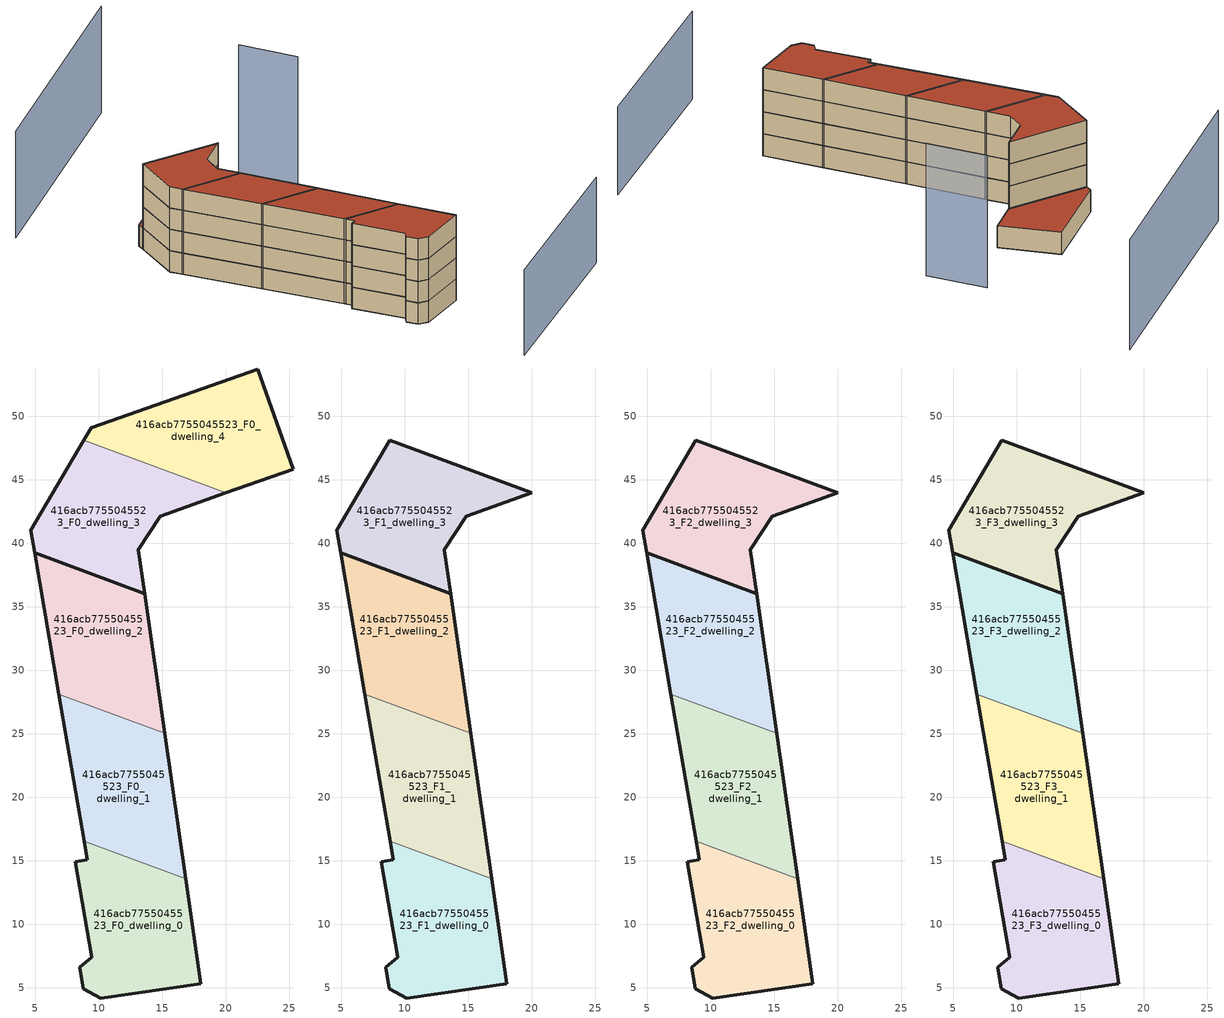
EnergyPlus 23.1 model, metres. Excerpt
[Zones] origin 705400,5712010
416acb7755045523_F0_dwelling_0
 floor ground (EU_floor_Construction): 18.03,5.3 16.84,13.56 8.86,16.52 9.1,15.08 8.16,14.92 9.45,7.38 8.52,6.61 8.79,4.91 10.18,4.18 z0
 wall outside (EU_wall_Construction): 16.84,13.56 18.03,5.3 10.18,4.18 8.79,4.91 8.52,6.61 9.45,7.38 8.16,14.92 9.1,15.08 8.86,16.52 z0:3
 wall to 416acb7755045523_F0_dwelling_1 (EU_wall_Construction): 8.86,16.52 16.84,13.56 z0:3
416acb7755045523_F0_dwelling_1
 floor ground (EU_floor_Construction): 16.84,13.56 15.2,25.03 6.87,28.11 8.86,16.52 z0
 wall outside (EU_wall_Construction): 15.2,25.03 16.84,13.56 / 8.86,16.52 6.87,28.11 z0:3
 wall to 416acb7755045523_F0_dwelling_2 (EU_wall_Construction): 6.87,28.11 15.2,25.03 z0:3
416acb7755045523_F0_dwelling_2
 floor ground (EU_floor_Construction): 15.2,25.03 13.62,36.03 4.97,39.24 6.87,28.11 z0
 wall outside (EU_wall_Construction): 6.87,28.11 4.97,39.24 13.62,36.03 15.2,25.03 z0:3
416acb7755045523_F0_dwelling_3
 floor ground (EU_floor_Construction): 13.62,36.03 13.13,39.47 14.84,42.14 20.01,43.96 8.82,48.1 4.67,41 4.97,39.24 z0
 wall outside (EU_wall_Construction): 20.01,43.96 14.84,42.14 13.13,39.47 13.62,36.03 4.97,39.24 4.67,41 8.82,48.1 z0:3
 wall to 416acb7755045523_F0_dwelling_4 (EU_wall_Construction): 8.82,48.1 20.01,43.96 z0:3
416acb7755045523_F0_dwelling_4
 floor ground (EU_floor_Construction): 25.32,45.83 22.53,53.72 9.41,49.1 8.82,48.1 20.01,43.96 z0
 wall outside (EU_wall_Construction): 8.82,48.1 9.41,49.1 22.53,53.72 25.32,45.83 20.01,43.96 z0:3
 roof outside (EU_roof_Construction): 22.53,53.72 25.32,45.83 20.01,43.96 8.82,48.1 9.41,49.1 z3
416acb7755045523_F1_dwelling_0
 floor to 416acb7755045523_F0_dwelling_0 (EU_floor_Construction): 18.02,5.3 16.84,13.56 8.86,16.52 9.1,15.08 8.16,14.92 9.45,7.38 8.52,6.61 8.79,4.91 10.18,4.18 z3
 wall outside (EU_wall_Construction): 16.84,13.56 18.03,5.3 10.18,4.18 8.79,4.91 8.52,6.61 9.45,7.38 8.16,14.92 9.1,15.08 8.86,16.52 z3:6
 wall to 416acb7755045523_F1_dwelling_1 (EU_wall_Construction): 8.86,16.52 16.84,13.56 z3:6
416acb7755045523_F1_dwelling_1
 floor to 416acb7755045523_F0_dwelling_1 (EU_floor_Construction): 16.84,13.56 15.2,25.03 6.87,28.11 8.86,16.52 z3
 wall outside (EU_wall_Construction): 15.2,25.03 16.84,13.56 / 8.86,16.52 6.87,28.11 z3:6
 wall to 416acb7755045523_F1_dwelling_2 (EU_wall_Construction): 6.87,28.11 15.2,25.03 z3:6
416acb7755045523_F1_dwelling_2
 floor to 416acb7755045523_F0_dwelling_2 (EU_floor_Construction): 15.2,25.03 13.62,36.03 4.97,39.24 6.87,28.11 z3
 wall outside (EU_wall_Construction): 6.87,28.11 4.97,39.24 13.62,36.03 15.2,25.03 z3:6
416acb7755045523_F1_dwelling_3
 floor to 416acb7755045523_F0_dwelling_3 (EU_floor_Construction): 13.62,36.03 13.13,39.47 14.84,42.14 20.01,43.96 8.82,48.1 4.67,41 4.97,39.24 z3
 wall outside (EU_wall_Construction): 4.67,41 8.82,48.1 20.01,43.96 14.84,42.14 13.13,39.47 13.62,36.03 4.97,39.24 4.67,41 z3:6
416acb7755045523_F2_dwelling_0
 floor to 416acb7755045523_F1_dwelling_0 (EU_floor_Construction): 18.02,5.3 16.84,13.56 8.86,16.52 9.1,15.08 8.16,14.92 9.45,7.38 8.52,6.61 8.79,4.91 10.18,4.18 z6
 wall outside (EU_wall_Construction): 16.84,13.56 18.03,5.3 10.18,4.18 8.79,4.91 8.52,6.61 9.45,7.38 8.16,14.92 9.1,15.08 8.86,16.52 z6:9
 wall to 416acb7755045523_F2_dwelling_1 (EU_wall_Construction): 8.86,16.52 16.84,13.56 z6:9
416acb7755045523_F2_dwelling_1
 floor to 416acb7755045523_F1_dwelling_1 (EU_floor_Construction): 16.84,13.56 15.2,25.03 6.87,28.11 8.86,16.52 z6
 wall outside (EU_wall_Construction): 15.2,25.03 16.84,13.56 / 8.86,16.52 6.87,28.11 z6:9
 wall to 416acb7755045523_F2_dwelling_2 (EU_wall_Construction): 6.87,28.11 15.2,25.03 z6:9
416acb7755045523_F2_dwelling_2
 floor to 416acb7755045523_F1_dwelling_2 (EU_floor_Construction): 15.2,25.03 13.62,36.03 4.97,39.24 6.87,28.11 z6
 wall outside (EU_wall_Construction): 6.87,28.11 4.97,39.24 13.62,36.03 15.2,25.03 z6:9
416acb7755045523_F2_dwelling_3
 floor to 416acb7755045523_F1_dwelling_3 (EU_floor_Construction): 13.62,36.03 13.13,39.47 14.84,42.14 20.01,43.96 8.82,48.1 4.67,41 4.97,39.24 z6
 wall outside (EU_wall_Construction): 4.67,41 8.82,48.1 20.01,43.96 14.84,42.14 13.13,39.47 13.62,36.03 4.97,39.24 4.67,41 z6:9
416acb7755045523_F3_dwelling_0
 floor to 416acb7755045523_F2_dwelling_0 (EU_floor_Construction): 18.02,5.3 16.84,13.56 8.86,16.52 9.1,15.08 8.16,14.92 9.45,7.38 8.52,6.61 8.79,4.91 10.18,4.18 z9
 wall outside (EU_wall_Construction): 16.84,13.56 18.03,5.3 10.18,4.18 8.79,4.91 8.52,6.61 9.45,7.38 8.16,14.92 9.1,15.08 8.86,16.52 z9:12
 wall to 416acb7755045523_F3_dwelling_1 (EU_wall_Construction): 8.86,16.52 16.84,13.56 z9:12
 roof outside (EU_roof_Construction): 16.84,13.56 18.03,5.3 10.18,4.18 8.79,4.91 8.52,6.61 9.45,7.38 8.16,14.92 9.1,15.08 8.86,16.52 z12
416acb7755045523_F3_dwelling_1
 floor to 416acb7755045523_F2_dwelling_1 (EU_floor_Construction): 16.84,13.56 15.2,25.03 6.87,28.11 8.86,16.52 z9
 wall outside (EU_wall_Construction): 15.2,25.03 16.84,13.56 / 8.86,16.52 6.87,28.11 z9:12
 wall to 416acb7755045523_F3_dwelling_2 (EU_wall_Construction): 6.87,28.11 15.2,25.03 z9:12
 roof outside (EU_roof_Construction): 15.2,25.03 16.84,13.56 8.86,16.52 6.87,28.11 z12
416acb7755045523_F3_dwelling_2
 floor to 416acb7755045523_F2_dwelling_2 (EU_floor_Construction): 15.2,25.03 13.62,36.03 4.97,39.24 6.87,28.11 z9
 wall outside (EU_wall_Construction): 6.87,28.11 4.97,39.24 13.62,36.03 15.2,25.03 z9:12
 roof outside (EU_roof_Construction): 13.62,36.03 15.2,25.03 6.87,28.11 4.97,39.24 z12
416acb7755045523_F3_dwelling_3
 floor to 416acb7755045523_F2_dwelling_3 (EU_floor_Construction): 13.62,36.03 13.13,39.47 14.84,42.14 20.01,43.96 8.82,48.1 4.67,41 4.97,39.24 z9
 wall outside (EU_wall_Construction): 4.67,41 8.82,48.1 20.01,43.96 14.84,42.14 13.13,39.47 13.62,36.03 4.97,39.24 4.67,41 z9:12
 roof outside (EU_roof_Construction): 20.01,43.96 14.84,42.14 13.13,39.47 13.62,36.03 4.97,39.24 4.67,41 8.82,48.1 z12
shading: 8.3,-12.04 38.42,-2.62 z0:12; 42.5,77.74 2.64,63.75 z0:15; 37.55,43.54 36.39,51.97 z0:18
[Building]
EU S2 Campaign: North Axis=0; Terrain=City; Solar Distribution=FullExterior
[Site:Location]
London: Latitude=51.5; Longitude=-0.5; Time Zone=0; Elevation=25
[SizingPeriod:WeatherFileDays]
AnnualSizingPeriod: Begin Month=1; Begin Day of Month=1; End Month=12; End Day of Month=31; Day of Week for Start Day=Monday; Use Weather File Daylight Saving Period=No; Use Weather File Rain and Snow Indicators=No
[MATERIAL]
EU_InternalMass_Material: Roughness=MediumRough; Thickness=0.1; Conductivity=1; Density=1800; Specific Heat=900; Thermal Absorptance=0.9; Solar Absorptance=0.7; Visible Absorptance=0.7
[MATERIAL:NOMASS] Roughness=MediumRough; Thermal Absorptance=0.9; Solar Absorptance=0.7; Visible Absorptance=0.7
Name | Thermal Resistance
EU_wall_NoMass | 1.04674
EU_roof_NoMass | 4.32442
EU_floor_NoMass | 2.04616
[CONSTRUCTION]
EU_wall_Construction: EU_wall_NoMass
EU_roof_Construction: EU_roof_NoMass
EU_floor_Construction: EU_floor_NoMass
EU_InternalMass_Construction: EU_InternalMass_Material
[ZONE] Type=1; Multiplier=1; Ceiling Height=autocalculate; Floor Area=autocalculate; Part of Total Floor Area=Yes
Name | Volume
416acb7755045523_F0_dwelling_0; 416acb7755045523_F1_dwelling_0; 416acb7755045523_F2_dwelling_0; 416acb7755045523_F3_dwelling_0 | 265.646
416acb7755045523_F0_dwelling_1; 416acb7755045523_F1_dwelling_1; 416acb7755045523_F2_dwelling_1; 416acb7755045523_F3_dwelling_1 | 265.615
416acb7755045523_F0_dwelling_2; 416acb7755045523_F1_dwelling_2; 416acb7755045523_F2_dwelling_2; 416acb7755045523_F3_dwelling_2; 416acb7755045523_F0_dwelling_4 | 265.622
416acb7755045523_F0_dwelling_3; 416acb7755045523_F1_dwelling_3; 416acb7755045523_F2_dwelling_3; 416acb7755045523_F3_dwelling_3 | 265.633
[INTERNALMASS] Construction=EU_InternalMass_Construction
Name | Zone or ZoneList | Surface Area
416acb7755045523_F0_dwelling_0_EU_InternalMass | 416acb7755045523_F0_dwelling_0 | 88.5484
416acb7755045523_F0_dwelling_1_EU_InternalMass | 416acb7755045523_F0_dwelling_1 | 88.5382
416acb7755045523_F0_dwelling_2_EU_InternalMass | 416acb7755045523_F0_dwelling_2 | 88.5405
416acb7755045523_F0_dwelling_3_EU_InternalMass | 416acb7755045523_F0_dwelling_3 | 88.5445
416acb7755045523_F0_dwelling_4_EU_InternalMass | 416acb7755045523_F0_dwelling_4 | 88.541
416acb7755045523_F1_dwelling_0_EU_InternalMass | 416acb7755045523_F1_dwelling_0 | 110.68
416acb7755045523_F1_dwelling_1_EU_InternalMass | 416acb7755045523_F1_dwelling_1 | 110.677
416acb7755045523_F1_dwelling_2_EU_InternalMass | 416acb7755045523_F1_dwelling_2 | 110.672
416acb7755045523_F1_dwelling_3_EU_InternalMass | 416acb7755045523_F1_dwelling_3 | 110.676
416acb7755045523_F2_dwelling_0_EU_InternalMass | 416acb7755045523_F2_dwelling_0 | 110.68
416acb7755045523_F2_dwelling_1_EU_InternalMass | 416acb7755045523_F2_dwelling_1 | 110.677
416acb7755045523_F2_dwelling_2_EU_InternalMass | 416acb7755045523_F2_dwelling_2 | 110.672
416acb7755045523_F2_dwelling_3_EU_InternalMass | 416acb7755045523_F2_dwelling_3 | 110.676
416acb7755045523_F3_dwelling_0_EU_InternalMass | 416acb7755045523_F3_dwelling_0 | 110.68
416acb7755045523_F3_dwelling_1_EU_InternalMass | 416acb7755045523_F3_dwelling_1 | 110.677
416acb7755045523_F3_dwelling_2_EU_InternalMass | 416acb7755045523_F3_dwelling_2 | 110.672
416acb7755045523_F3_dwelling_3_EU_InternalMass | 416acb7755045523_F3_dwelling_3 | 110.676
[OTHEREQUIPMENT] Fuel Type=Electricity; Design Level Calculation Method=Watts/Area; Power per Zone Floor Area=1; Fraction Latent=0; Fraction Radiant=0; Fraction Lost=0; Carbon Dioxide Generation Rate=0; EndUse Subcategory=EU_Step8_InternalGains
Name | Zone or ZoneList or Space or SpaceList | Schedule
EU_Step8_InternalGain_416acb7755045523_F0_dwelling_0_f000 | 416acb7755045523_F0_dwelling_0 | EU_Step8_GainSchedule_416acb7755045523_F0_dwelling_0_f000
EU_Step8_InternalGain_416acb7755045523_F0_dwelling_1_f000 | 416acb7755045523_F0_dwelling_1 | EU_Step8_GainSchedule_416acb7755045523_F0_dwelling_1_f000
EU_Step8_InternalGain_416acb7755045523_F0_dwelling_2_f000 | 416acb7755045523_F0_dwelling_2 | EU_Step8_GainSchedule_416acb7755045523_F0_dwelling_2_f000
EU_Step8_InternalGain_416acb7755045523_F0_dwelling_3_f000 | 416acb7755045523_F0_dwelling_3 | EU_Step8_GainSchedule_416acb7755045523_F0_dwelling_3_f000
EU_Step8_InternalGain_416acb7755045523_F0_dwelling_4_f000 | 416acb7755045523_F0_dwelling_4 | EU_Step8_GainSchedule_416acb7755045523_F0_dwelling_4_f000
EU_Step8_InternalGain_416acb7755045523_F1_dwelling_0_f000 | 416acb7755045523_F1_dwelling_0 | EU_Step8_GainSchedule_416acb7755045523_F1_dwelling_0_f000
EU_Step8_InternalGain_416acb7755045523_F1_dwelling_1_f000 | 416acb7755045523_F1_dwelling_1 | EU_Step8_GainSchedule_416acb7755045523_F1_dwelling_1_f000
EU_Step8_InternalGain_416acb7755045523_F1_dwelling_2_f000 | 416acb7755045523_F1_dwelling_2 | EU_Step8_GainSchedule_416acb7755045523_F1_dwelling_2_f000
EU_Step8_InternalGain_416acb7755045523_F1_dwelling_3_f000 | 416acb7755045523_F1_dwelling_3 | EU_Step8_GainSchedule_416acb7755045523_F1_dwelling_3_f000
EU_Step8_InternalGain_416acb7755045523_F2_dwelling_0_f000 | 416acb7755045523_F2_dwelling_0 | EU_Step8_GainSchedule_416acb7755045523_F2_dwelling_0_f000
EU_Step8_InternalGain_416acb7755045523_F2_dwelling_1_f000 | 416acb7755045523_F2_dwelling_1 | EU_Step8_GainSchedule_416acb7755045523_F2_dwelling_1_f000
EU_Step8_InternalGain_416acb7755045523_F2_dwelling_2_f000 | 416acb7755045523_F2_dwelling_2 | EU_Step8_GainSchedule_416acb7755045523_F2_dwelling_2_f000
EU_Step8_InternalGain_416acb7755045523_F2_dwelling_3_f000 | 416acb7755045523_F2_dwelling_3 | EU_Step8_GainSchedule_416acb7755045523_F2_dwelling_3_f000
EU_Step8_InternalGain_416acb7755045523_F3_dwelling_0_f000 | 416acb7755045523_F3_dwelling_0 | EU_Step8_GainSchedule_416acb7755045523_F3_dwelling_0_f000
EU_Step8_InternalGain_416acb7755045523_F3_dwelling_1_f000 | 416acb7755045523_F3_dwelling_1 | EU_Step8_GainSchedule_416acb7755045523_F3_dwelling_1_f000
EU_Step8_InternalGain_416acb7755045523_F3_dwelling_2_f000 | 416acb7755045523_F3_dwelling_2 | EU_Step8_GainSchedule_416acb7755045523_F3_dwelling_2_f000
EU_Step8_InternalGain_416acb7755045523_F3_dwelling_3_f000 | 416acb7755045523_F3_dwelling_3 | EU_Step8_GainSchedule_416acb7755045523_F3_dwelling_3_f000
[ZONEVENTILATION:DESIGNFLOWRATE] Schedule=EU_AlwaysOn; Design Flow Rate Calculation Method=AirChanges/Hour; Air Changes per Hour=0.488719; Ventilation Type=Natural; Fan Pressure Rise=0; Fan Total Efficiency=1; Constant Term Coefficient=1; Temperature Term Coefficient=0; Velocity Term Coefficient=0; Velocity Squared Term Coefficient=0; Minimum Indoor Temperature=-100; Maximum Indoor Temperature=100; Delta Temperature=-100; Minimum Outdoor Temperature=-100; Maximum Outdoor Temperature=100; Maximum Wind Speed=40
Name | Zone or ZoneList or Space or SpaceList
EU_ConstantAir_416acb7755045523_F0_dwelling_0 | 416acb7755045523_F0_dwelling_0
EU_ConstantAir_416acb7755045523_F0_dwelling_1 | 416acb7755045523_F0_dwelling_1
EU_ConstantAir_416acb7755045523_F0_dwelling_2 | 416acb7755045523_F0_dwelling_2
EU_ConstantAir_416acb7755045523_F0_dwelling_3 | 416acb7755045523_F0_dwelling_3
EU_ConstantAir_416acb7755045523_F0_dwelling_4 | 416acb7755045523_F0_dwelling_4
EU_ConstantAir_416acb7755045523_F1_dwelling_0 | 416acb7755045523_F1_dwelling_0
EU_ConstantAir_416acb7755045523_F1_dwelling_1 | 416acb7755045523_F1_dwelling_1
EU_ConstantAir_416acb7755045523_F1_dwelling_2 | 416acb7755045523_F1_dwelling_2
EU_ConstantAir_416acb7755045523_F1_dwelling_3 | 416acb7755045523_F1_dwelling_3
EU_ConstantAir_416acb7755045523_F2_dwelling_0 | 416acb7755045523_F2_dwelling_0
EU_ConstantAir_416acb7755045523_F2_dwelling_1 | 416acb7755045523_F2_dwelling_1
EU_ConstantAir_416acb7755045523_F2_dwelling_2 | 416acb7755045523_F2_dwelling_2
EU_ConstantAir_416acb7755045523_F2_dwelling_3 | 416acb7755045523_F2_dwelling_3
EU_ConstantAir_416acb7755045523_F3_dwelling_0 | 416acb7755045523_F3_dwelling_0
EU_ConstantAir_416acb7755045523_F3_dwelling_1 | 416acb7755045523_F3_dwelling_1
EU_ConstantAir_416acb7755045523_F3_dwelling_2 | 416acb7755045523_F3_dwelling_2
EU_ConstantAir_416acb7755045523_F3_dwelling_3 | 416acb7755045523_F3_dwelling_3
[HVACTEMPLATE:THERMOSTAT] Constant Heating Setpoint=20; Constant Cooling Setpoint=50
EU_HeatOnly_416acb7755045523_F0_dwelling_0; EU_HeatOnly_416acb7755045523_F0_dwelling_1; EU_HeatOnly_416acb7755045523_F0_dwelling_2; EU_HeatOnly_416acb7755045523_F0_dwelling_3; EU_HeatOnly_416acb7755045523_F0_dwelling_4; EU_HeatOnly_416acb7755045523_F1_dwelling_0; EU_HeatOnly_416acb7755045523_F1_dwelling_1; EU_HeatOnly_416acb7755045523_F1_dwelling_2; EU_HeatOnly_416acb7755045523_F1_dwelling_3; EU_HeatOnly_416acb7755045523_F2_dwelling_0; EU_HeatOnly_416acb7755045523_F2_dwelling_1; EU_HeatOnly_416acb7755045523_F2_dwelling_2; EU_HeatOnly_416acb7755045523_F2_dwelling_3; EU_HeatOnly_416acb7755045523_F3_dwelling_0; EU_HeatOnly_416acb7755045523_F3_dwelling_1; EU_HeatOnly_416acb7755045523_F3_dwelling_2; EU_HeatOnly_416acb7755045523_F3_dwelling_3
[HVACTEMPLATE:ZONE:IDEALLOADSAIRSYSTEM] System Availability Schedule=EU_AlwaysOn; Maximum Heating Supply Air Temperature=50; Minimum Cooling Supply Air Temperature=13; Maximum Heating Supply Air Humidity Ratio=0.0156; Minimum Cooling Supply Air Humidity Ratio=0.0077; Heating Limit=NoLimit; Cooling Limit=NoLimit; Heating Availability Schedule=EU_AlwaysOn; Cooling Availability Schedule=EU_CoolingOff; Dehumidification Control Type=ConstantSensibleHeatRatio; Cooling Sensible Heat Ratio=0.7; Dehumidification Setpoint=60; Humidification Control Type=None; Humidification Setpoint=30; Outdoor Air Method=None; Outdoor Air Flow Rate per Person=0.00944; Outdoor Air Flow Rate per Zone Floor Area=0; Outdoor Air Flow Rate per Zone=0; Demand Controlled Ventilation Type=None; Outdoor Air Economizer Type=NoEconomizer; Heat Recovery Type=None; Sensible Heat Recovery Effectiveness=0.7; Latent Heat Recovery Effectiveness=0.65
Name | Template Thermostat
416acb7755045523_F0_dwelling_0 | EU_HeatOnly_416acb7755045523_F0_dwelling_0
416acb7755045523_F0_dwelling_1 | EU_HeatOnly_416acb7755045523_F0_dwelling_1
416acb7755045523_F0_dwelling_2 | EU_HeatOnly_416acb7755045523_F0_dwelling_2
416acb7755045523_F0_dwelling_3 | EU_HeatOnly_416acb7755045523_F0_dwelling_3
416acb7755045523_F0_dwelling_4 | EU_HeatOnly_416acb7755045523_F0_dwelling_4
416acb7755045523_F1_dwelling_0 | EU_HeatOnly_416acb7755045523_F1_dwelling_0
416acb7755045523_F1_dwelling_1 | EU_HeatOnly_416acb7755045523_F1_dwelling_1
416acb7755045523_F1_dwelling_2 | EU_HeatOnly_416acb7755045523_F1_dwelling_2
416acb7755045523_F1_dwelling_3 | EU_HeatOnly_416acb7755045523_F1_dwelling_3
416acb7755045523_F2_dwelling_0 | EU_HeatOnly_416acb7755045523_F2_dwelling_0
416acb7755045523_F2_dwelling_1 | EU_HeatOnly_416acb7755045523_F2_dwelling_1
416acb7755045523_F2_dwelling_2 | EU_HeatOnly_416acb7755045523_F2_dwelling_2
416acb7755045523_F2_dwelling_3 | EU_HeatOnly_416acb7755045523_F2_dwelling_3
416acb7755045523_F3_dwelling_0 | EU_HeatOnly_416acb7755045523_F3_dwelling_0
416acb7755045523_F3_dwelling_1 | EU_HeatOnly_416acb7755045523_F3_dwelling_1
416acb7755045523_F3_dwelling_2 | EU_HeatOnly_416acb7755045523_F3_dwelling_2
416acb7755045523_F3_dwelling_3 | EU_HeatOnly_416acb7755045523_F3_dwelling_3
[SIZING:ZONE] Zone Cooling Design Supply Air Temperature Input Method=SupplyAirTemperature; Zone Cooling Design Supply Air Temperature=13; Zone Heating Design Supply Air Temperature Input Method=SupplyAirTemperature; Zone Heating Design Supply Air Temperature=50; Zone Cooling Design Supply Air Humidity Ratio=0.008; Zone Heating Design Supply Air Humidity Ratio=0.008; Cooling Design Air Flow Method=DesignDay; Cooling Design Air Flow Rate=0; Cooling Minimum Air Flow per Zone Floor Area=0.000762; Cooling Minimum Air Flow=0; Cooling Minimum Air Flow Fraction=0.2; Heating Design Air Flow Method=DesignDay; Heating Design Air Flow Rate=0; Heating Maximum Air Flow per Zone Floor Area=0.002032; Heating Maximum Air Flow=0.141576; Heating Maximum Air Flow Fraction=0.3; Account for Dedicated Outdoor Air System=No; Dedicated Outdoor Air System Control Strategy=NeutralSupplyAir; Dedicated Outdoor Air Low Setpoint Temperature for Design=autosize; Dedicated Outdoor Air High Setpoint Temperature for Design=autosize; Zone Load Sizing Method=Sensible Load Only No Latent Load; Zone Latent Cooling Design Supply Air Humidity Ratio Input Method=HumidityRatioDifference; Zone Cooling Design Supply Air Humidity Ratio Difference=0.005; Zone Latent Heating Design Supply Air Humidity Ratio Input Method=HumidityRatioDifference; Zone Humidification Design Supply Air Humidity Ratio Difference=0.005
416acb7755045523_F0_dwelling_0; 416acb7755045523_F0_dwelling_1; 416acb7755045523_F0_dwelling_2; 416acb7755045523_F0_dwelling_3; 416acb7755045523_F0_dwelling_4; 416acb7755045523_F1_dwelling_0; 416acb7755045523_F1_dwelling_1; 416acb7755045523_F1_dwelling_2; 416acb7755045523_F1_dwelling_3; 416acb7755045523_F2_dwelling_0; 416acb7755045523_F2_dwelling_1; 416acb7755045523_F2_dwelling_2; 416acb7755045523_F2_dwelling_3; 416acb7755045523_F3_dwelling_0; 416acb7755045523_F3_dwelling_1; 416acb7755045523_F3_dwelling_2; 416acb7755045523_F3_dwelling_3
[SCHEDULE:CONSTANT]
Name | Hourly Value
EU_AlwaysOn | 1
EU_CoolingOff | 0
[SCHEDULE:FILE] Column Number=1; Rows to Skip at Top=0; Number of Hours of Data=8760; Column Separator=Comma; Interpolate to Timestep=No; Minutes per Item=60; Adjust Schedule for Daylight Savings=Yes
Name | File
EU_Step8_GainSchedule_416acb7755045523_F0_dwelling_0_f000 | ../../schedules/416acb7755045523/416acb7755045523_F0_dwelling_0_f000_gain.csv
EU_Step8_GainSchedule_416acb7755045523_F0_dwelling_1_f000 | ../../schedules/416acb7755045523/416acb7755045523_F0_dwelling_1_f000_gain.csv
EU_Step8_GainSchedule_416acb7755045523_F0_dwelling_2_f000 | ../../schedules/416acb7755045523/416acb7755045523_F0_dwelling_2_f000_gain.csv
EU_Step8_GainSchedule_416acb7755045523_F0_dwelling_3_f000 | ../../schedules/416acb7755045523/416acb7755045523_F0_dwelling_3_f000_gain.csv
EU_Step8_GainSchedule_416acb7755045523_F0_dwelling_4_f000 | ../../schedules/416acb7755045523/416acb7755045523_F0_dwelling_4_f000_gain.csv
EU_Step8_GainSchedule_416acb7755045523_F1_dwelling_0_f000 | ../../schedules/416acb7755045523/416acb7755045523_F1_dwelling_0_f000_gain.csv
EU_Step8_GainSchedule_416acb7755045523_F1_dwelling_1_f000 | ../../schedules/416acb7755045523/416acb7755045523_F1_dwelling_1_f000_gain.csv
EU_Step8_GainSchedule_416acb7755045523_F1_dwelling_2_f000 | ../../schedules/416acb7755045523/416acb7755045523_F1_dwelling_2_f000_gain.csv
EU_Step8_GainSchedule_416acb7755045523_F1_dwelling_3_f000 | ../../schedules/416acb7755045523/416acb7755045523_F1_dwelling_3_f000_gain.csv
EU_Step8_GainSchedule_416acb7755045523_F2_dwelling_0_f000 | ../../schedules/416acb7755045523/416acb7755045523_F2_dwelling_0_f000_gain.csv
EU_Step8_GainSchedule_416acb7755045523_F2_dwelling_1_f000 | ../../schedules/416acb7755045523/416acb7755045523_F2_dwelling_1_f000_gain.csv
EU_Step8_GainSchedule_416acb7755045523_F2_dwelling_2_f000 | ../../schedules/416acb7755045523/416acb7755045523_F2_dwelling_2_f000_gain.csv
EU_Step8_GainSchedule_416acb7755045523_F2_dwelling_3_f000 | ../../schedules/416acb7755045523/416acb7755045523_F2_dwelling_3_f000_gain.csv
EU_Step8_GainSchedule_416acb7755045523_F3_dwelling_0_f000 | ../../schedules/416acb7755045523/416acb7755045523_F3_dwelling_0_f000_gain.csv
EU_Step8_GainSchedule_416acb7755045523_F3_dwelling_1_f000 | ../../schedules/416acb7755045523/416acb7755045523_F3_dwelling_1_f000_gain.csv
EU_Step8_GainSchedule_416acb7755045523_F3_dwelling_2_f000 | ../../schedules/416acb7755045523/416acb7755045523_F3_dwelling_2_f000_gain.csv
EU_Step8_GainSchedule_416acb7755045523_F3_dwelling_3_f000 | ../../schedules/416acb7755045523/416acb7755045523_F3_dwelling_3_f000_gain.csv
